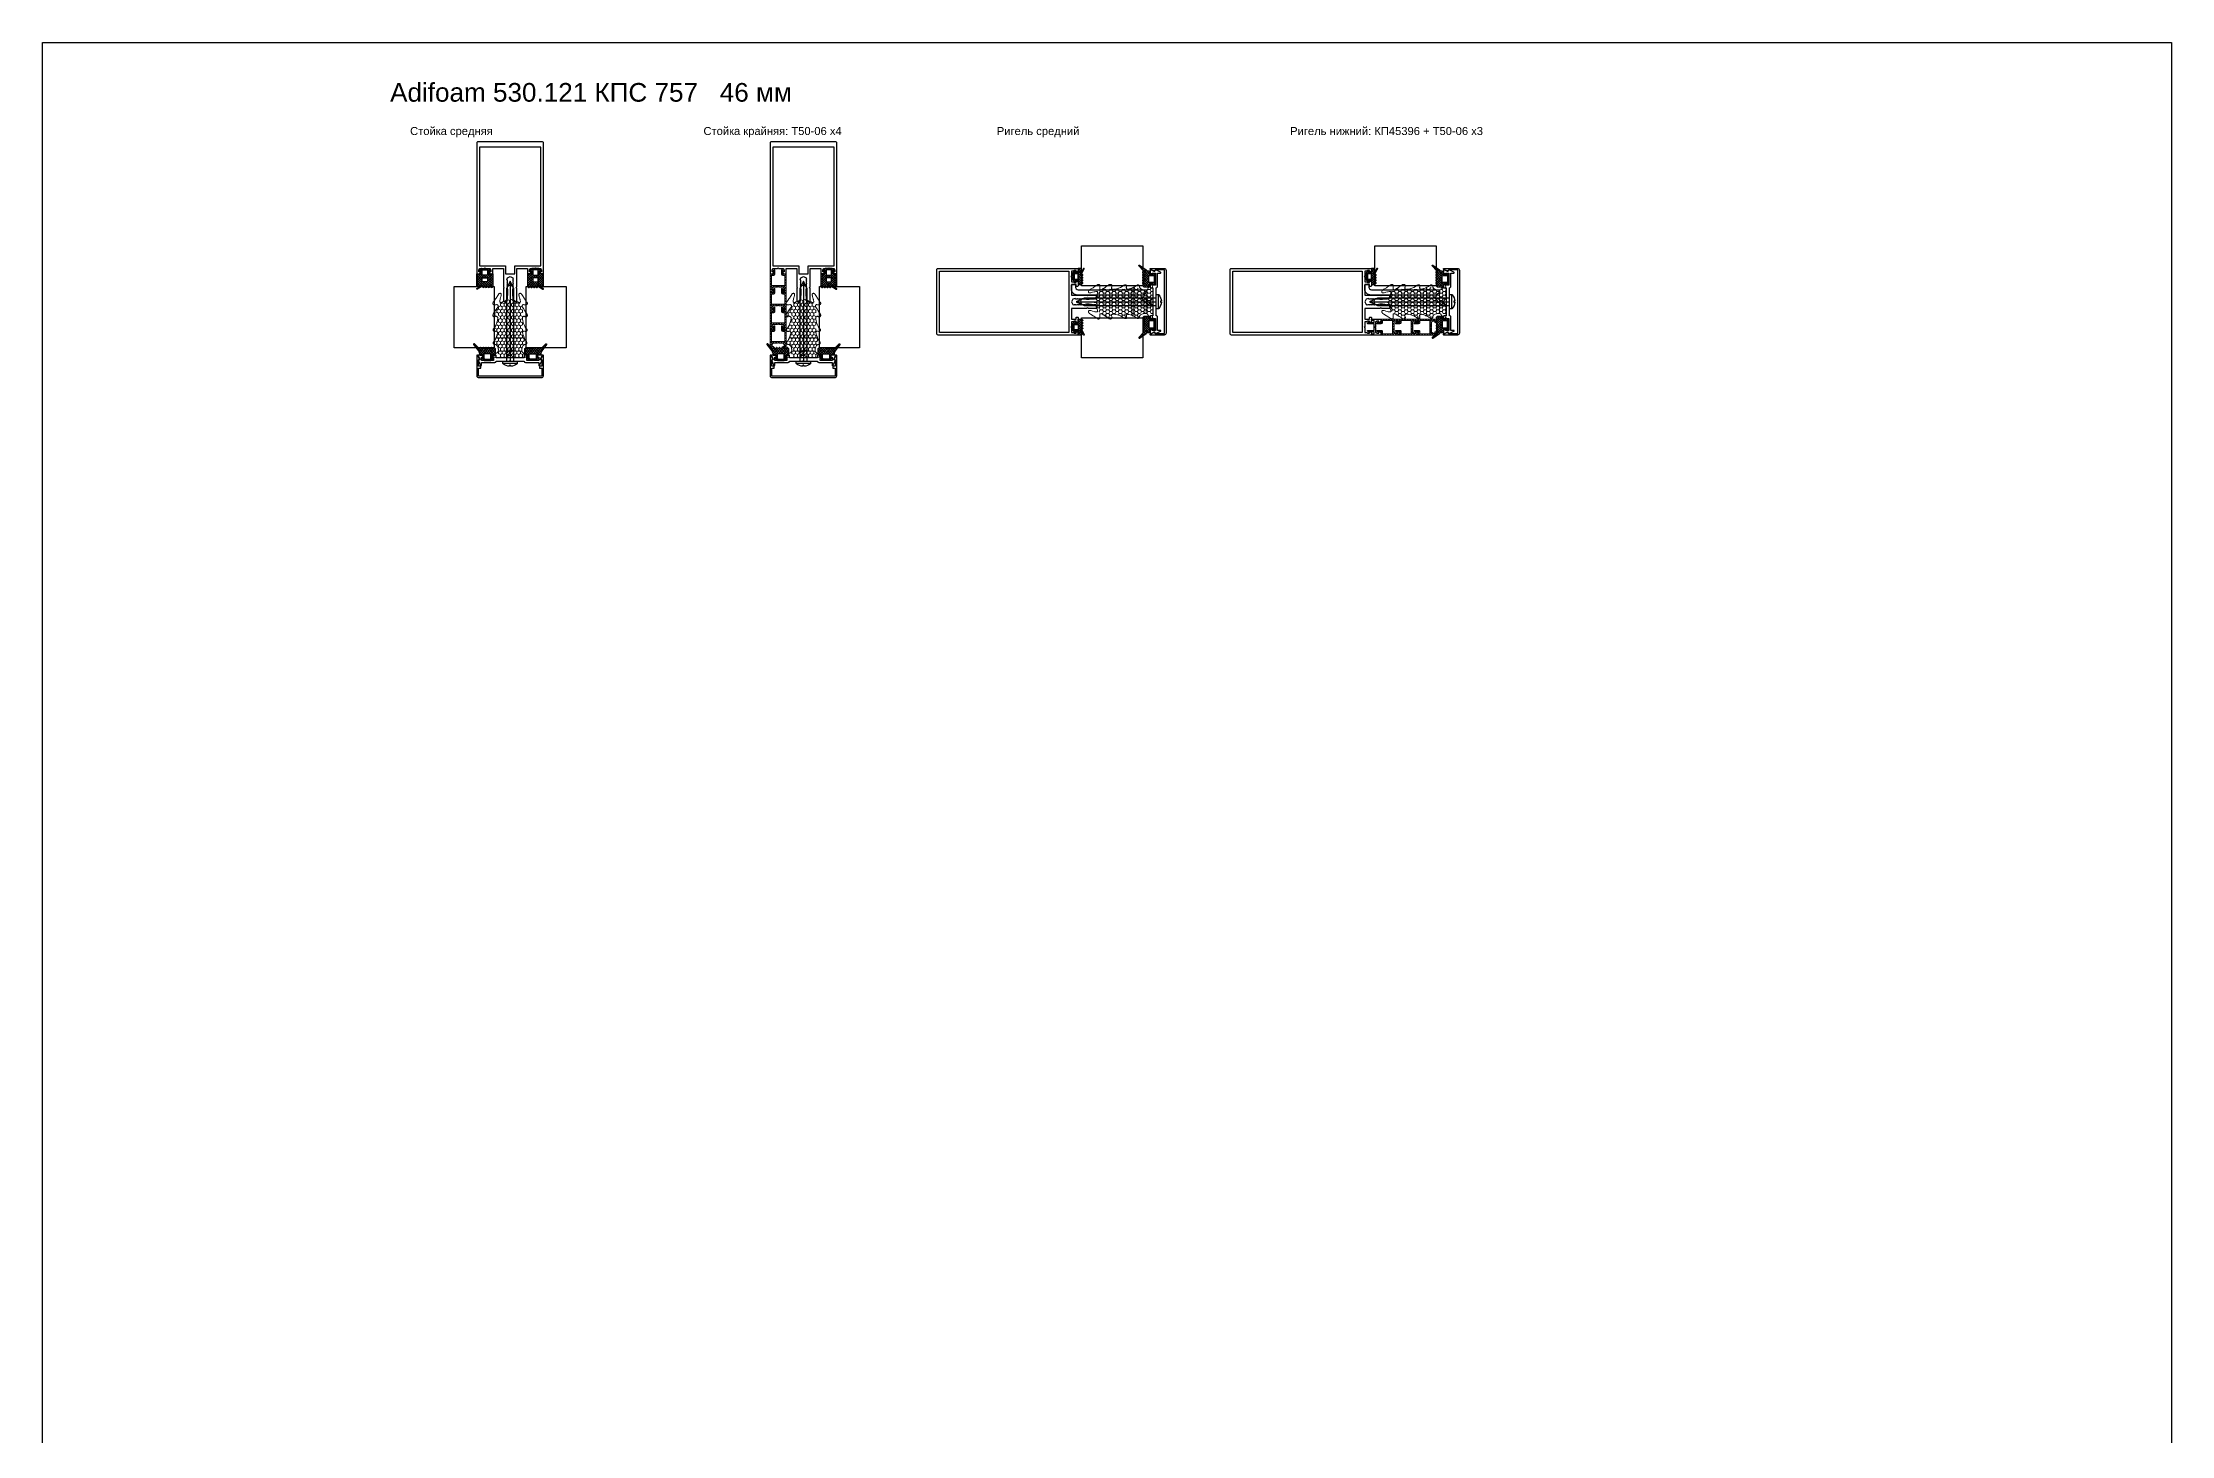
# Model space of a CAD drawing. Header units: millimetres. Extents: x 1744 to 18744, y -2272 to 2782.
# Drawn here: x 8845 to 10441, y 1532 to 2576 of the extents above; entities that cross this region are included whole.
import ezdxf

# ---------------------------------------------------------------- set-up
doc = ezdxf.new("R2010")
doc.units = ezdxf.units.MM
doc.linetypes.add('HIDDEN', pattern=[0.375, 0.25, -0.125])
for name, color, linetype, lineweight in [('2', 3, 'HIDDEN', 13), ('Уплотнители', 1, 'Continuous', 20), ('Штриховка', 1, 'Continuous', 5)]:
    doc.layers.add(name, color=color, linetype=linetype, lineweight=lineweight)
doc.layers.add('Steklopaket', color=5, linetype='Continuous')
doc.layers.add('подписи', color=7, linetype='Continuous')
doc.styles.get("Standard").update_dxf_attribs({"font": 'arial.ttf'})

# ---------------------------------------------------------------- blocks, each defined once
blk = doc.blocks.new('КП45548')
at = {"color": 146, "true_color": 0x105689}
blk.add_lwpolyline([(-25, 21.5, 0.414214), (-24.5, 21), (-23.6, 21, 0.116434), (-23.4, 21), (-22.7, 21.4, 0.284079), (-22.5, 21.7), (-22.5, 22.2, 0.414214), (-22.8, 22.5), (-23.5, 22.5), (-23.5, 24), (-23.1, 24.4, 0.198912), (-23, 24.6), (-23, 25), (-19.4, 25, 0.284079), (-19.2, 25.2), (-19, 25.5), (-18.8, 25.2, 0.284079), (-18.6, 25), (-15, 25), (-15, 24.6, 0.198912), (-14.9, 24.4), (-14.5, 24), (-14.5, 22.5), (-15.2, 22.5, 0.414214), (-15.5, 22.2), (-15.5, 21.7, 0.284079), (-15.3, 21.4), (-14.6, 21, 0.116434), (-14.4, 21), (-13.5, 21, 0.414214), (-13, 21.5), (-13, 25), (-5, 25), (-5, 11.1, 0.198912), (-4.9, 10.9), (-4.5, 10.5), (-4.9, 10.1, 0.198912), (-5, 9.9), (-5, 0.5, 0.414214), (-4.5, 0), (-3.1, 0, 0.198912), (-2.9, 0.1), (-2.1, 0.9, 0.198912), (-2, 1.1), (-2, 1.5, 0.284079), (-2.2, 1.7), (-2.5, 1.9), (-2.2, 2.1, 0.284079), (-2, 2.3), (-2, 3.3, 0.284079), (-2.2, 3.5), (-2.5, 3.7), (-2.2, 3.9, 0.284079), (-2, 4.1), (-2, 5.1, 0.284079), (-2.2, 5.3), (-2.5, 5.5), (-2.2, 5.7, 0.284079), (-2, 5.9), (-2, 6.9, 0.284079), (-2.2, 7.1), (-2.5, 7.3), (-2.2, 7.5, 0.284079), (-2, 7.7), (-2, 8.7, 0.284079), (-2.2, 8.9), (-2.5, 9.1), (-2.2, 9.3, 0.284079), (-2, 9.5), (-2, 10.5, 0.284079), (-2.2, 10.7), (-2.5, 10.9), (-2.2, 11.1, 0.284079), (-2, 11.3), (-2, 12.3, 0.284079), (-2.2, 12.5), (-2.5, 12.7), (-2.2, 12.9, 0.284079), (-2, 13.1), (-2, 14.1, 0.284079), (-2.2, 14.3), (-2.5, 14.5), (-2.2, 14.7, 0.284079), (-2, 14.9), (-2, 15.9, 0.284079), (-2.2, 16.1), (-2.5, 16.3), (-2, 18), (0, 19), (2, 18), (2, 17.6, 0.284079), (2.2, 17.4), (2.5, 17.2), (2.2, 17, 0.284079), (2, 16.8), (2, 15.8, 0.284079), (2.2, 15.6), (2.5, 15.4), (2.2, 15.2, 0.284079), (2, 15), (2, 14, 0.284079), (2.2, 13.8), (2.5, 13.6), (2.2, 13.4, 0.284079), (2, 13.2), (2, 12.2, 0.284079), (2.2, 12), (2.5, 11.8), (2.2, 11.6, 0.284079), (2, 11.4), (2, 10.4, 0.284079), (2.2, 10.2), (2.5, 10), (2.2, 9.8, 0.284079), (2, 9.6), (2, 8.6, 0.284079), (2.2, 8.4), (2.5, 8.2), (2.2, 8, 0.284079), (2, 7.8), (2, 6.8, 0.284079), (2.2, 6.6), (2.5, 6.4), (2.2, 6.2, 0.284079), (2, 6), (2, 5, 0.284079), (2.2, 4.8), (2.5, 4.6), (2.2, 4.4, 0.284079), (2, 4.2), (2, 3.2, 0.284079), (2.2, 3), (2.5, 2.8), (2.2, 2.6, 0.284079), (2, 2.4), (2, 1.1, 0.198912), (2.1, 0.9), (2.9, 0.1, 0.198912), (3.1, 0), (4.5, 0, 0.414214), (5, 0.5), (5, 9.9, 0.198912), (4.9, 10.1), (4.5, 10.5), (4.9, 10.9, 0.198912), (5, 11.1), (5, 25), (13, 25), (13, 21.5, 0.414214), (13.5, 21), (14.4, 21, 0.116434), (14.6, 21), (15.3, 21.4, 0.284079), (15.5, 21.7), (15.5, 22.2, 0.414214), (15.2, 22.5), (14.5, 22.5), (14.5, 24), (14.9, 24.4, 0.198912), (15, 24.6), (15, 25), (18.6, 25, 0.284079), (18.8, 25.2), (19, 25.5), (19.2, 25.2, 0.284079), (19.4, 25), (23, 25), (23, 24.6, 0.198912), (23.1, 24.4), (23.5, 24), (23.5, 22.5), (22.8, 22.5, 0.414214), (22.5, 22.2), (22.5, 21.7, 0.284079), (22.7, 21.4), (23.4, 21, 0.116434), (23.6, 21), (24.5, 21, 0.414214), (25, 21.5), (25, 119, 0.414214), (24, 120), (-24, 120, 0.414214), (-25, 119)], format="xyb", close=True, dxfattribs=at)
blk.add_lwpolyline([(-3.5, 27), (-3.5, 21), (3.5, 21), (3.5, 27), (23, 27), (23, 116), (-23, 116), (-23, 27)], close=True, dxfattribs=at)
blk = doc.blocks.new('ТПУ-6002')
at = {"true_color": 0xafd9aa}
h = blk.add_hatch(dxfattribs=at)
h.set_pattern_fill('ANSI37', color=9, scale=10, angle=180, style=0)
h.set_pattern_definition([(225, (359.6389, 110.4286), (0.8838835, -0.8838835), []), (315, (359.6389, 110.4286), (0.8838835, 0.8838835), [])])
edge = h.paths.add_edge_path(flags=16)
edge.add_line((1.8, -1), (-1.8, -1))
edge.add_arc((-1.8, -1.2), 0.25, 90, 180)
edge.add_line((-2, -1.2), (-2, -4.8))
edge.add_arc((-1.8, -4.8), 0.25, 180, 270)
edge.add_line((-1.8, -5), (1.8, -5))
edge.add_arc((1.8, -4.8), 0.25, 270, 360)
edge.add_line((2, -4.8), (2, -1.2))
edge.add_arc((1.8, -1.2), 0.25, 0, 90)
edge = h.paths.add_edge_path()
edge.add_line((2.4, -12.7), (4, -13.6))
edge.add_arc((4.2, -13.4), 0.25, 241.5196, 270)
edge.add_line((4.2, -13.6), (5.8, -13.6))
edge.add_arc((5.8, -13.3), 0.25, 270, 360)
edge.add_line((6, -13.3), (6, -4.2))
edge.add_arc((5.8, -4.2), 0.25, 0, 90)
edge.add_line((5.8, -4), (3.2, -4))
edge.add_arc((3.2, -3.8), 0.25, 180, 270, ccw=False)
edge.add_line((3, -3.8), (3, -2.2))
edge.add_arc((3.2, -2.2), 0.25, 90, 180, ccw=False)
edge.add_line((3.2, -2), (3.9, -2))
edge.add_arc((3.9, -1.7), 0.25, 270, 405.0646)
edge.add_line((4.1, -1.6), (2.6, -0.1))
edge.add_arc((2.4, -0.2), 0.25, 45.0646, 90)
edge.add_line((2.4, 0), (-2.4, 0))
edge.add_arc((-2.4, -0.3), 0.25, 90, 134.9354)
edge.add_line((-2.6, -0.1), (-4.1, -1.6))
edge.add_arc((-3.9, -1.7), 0.25, 134.9354, 270)
edge.add_line((-3.9, -2), (-3.2, -2))
edge.add_arc((-3.2, -2.2), 0.25, 0, 90, ccw=False)
edge.add_line((-3, -2.2), (-3, -3.8))
edge.add_arc((-3.2, -3.8), 0.25, -90, 0, ccw=False)
edge.add_line((-3.2, -4), (-5.8, -4))
edge.add_arc((-5.8, -4.2), 0.25, 90, 180)
edge.add_line((-6, -4.2), (-6, -13.5))
edge.add_arc((-5.7, -13.5), 0.25, 180, 225)
edge.add_line((-5.9, -13.7), (-5.2, -14.4))
edge.add_arc((-5, -14.2), 0.25, 225, 315)
edge.add_line((-4.8, -14.4), (-4.2, -13.8))
edge.add_arc((-4, -14), 0.25, 45, 135, ccw=False)
edge.add_line((-3.8, -13.8), (-3.2, -14.4))
edge.add_arc((-3, -14.2), 0.25, 225, 315)
edge.add_line((-2.8, -14.4), (-2.2, -13.8))
edge.add_arc((-2, -14), 0.25, 45, 135, ccw=False)
edge.add_line((-1.8, -13.8), (-1.2, -14.4))
edge.add_arc((-1, -14.2), 0.25, 225, 315)
edge.add_line((-0.8, -14.4), (-0.2, -13.8))
edge.add_arc((0, -14), 0.25, 45, 135, ccw=False)
edge.add_line((0.2, -13.8), (0.8, -14.4))
edge.add_arc((1, -14.2), 0.25, 225, 315)
edge.add_line((1.2, -14.4), (1.9, -13.7))
edge.add_arc((2, -13.9), 0.25, 61.5196, 135, ccw=False)
edge.add_line((2.2, -13.7), (5.6, -15.6))
edge.add_arc((5.7, -15.3), 0.25, 241.5196, 421.5196)
edge.add_line((5.9, -15.1), (2.1, -13.1))
edge.add_arc((2.3, -12.9), 0.25, 61.5196, 241.5196, ccw=False)
edge = h.paths.add_edge_path(flags=16)
edge.add_line((1.8, -7), (-1.8, -7))
edge.add_arc((-1.8, -7.2), 0.25, 90, 180)
edge.add_line((-2, -7.2), (-2, -9.8))
edge.add_arc((-1.8, -9.8), 0.25, 180, 270)
edge.add_line((-1.8, -10), (1.8, -10))
edge.add_arc((1.8, -9.8), 0.25, 270, 360)
edge.add_line((2, -9.8), (2, -7.2))
edge.add_arc((1.8, -7.2), 0.25, 0, 90)
at = {"color": 9, "true_color": 0xafd9aa}
for points in [[(2.4, -12.7), (4, -13.6, 0.124913), (4.2, -13.6), (5.8, -13.6, 0.414214), (6, -13.3), (6, -4.2, 0.414214), (5.8, -4), (3.2, -4, -0.414214), (3, -3.8), (3, -2.2, -0.414214), (3.2, -2), (3.9, -2, 0.668587), (4.1, -1.6), (2.6, -0.1, 0.198619), (2.4, 0), (-2.4, 0, 0.198619), (-2.6, -0.1), (-4.1, -1.6, 0.668587), (-3.9, -2), (-3.2, -2, -0.414214), (-3, -2.2), (-3, -3.8, -0.414214), (-3.2, -4), (-5.8, -4, 0.414214), (-6, -4.2), (-6, -13.5, 0.198912), (-5.9, -13.7), (-5.2, -14.4, 0.414214), (-4.8, -14.4), (-4.2, -13.8, -0.414214), (-3.8, -13.8), (-3.2, -14.4, 0.414214), (-2.8, -14.4), (-2.2, -13.8, -0.414214), (-1.8, -13.8), (-1.2, -14.4, 0.414214), (-0.8, -14.4), (-0.2, -13.8, -0.414214), (0.2, -13.8), (0.8, -14.4, 0.414214), (1.2, -14.4), (1.9, -13.7, -0.332076), (2.2, -13.7), (5.6, -15.6, 1), (5.9, -15.1), (2.1, -13.1, -1)], [(1.8, -1), (-1.8, -1, 0.414214), (-2, -1.2), (-2, -4.8, 0.414214), (-1.8, -5), (1.8, -5, 0.414214), (2, -4.8), (2, -1.2, 0.414214)], [(1.8, -7), (-1.8, -7, 0.414214), (-2, -7.2), (-2, -9.8, 0.414214), (-1.8, -10), (1.8, -10, 0.414214), (2, -9.8), (2, -7.2, 0.414214)]]:
    blk.add_lwpolyline(points, format="xyb", close=True, dxfattribs=at)
blk = doc.blocks.new('КПС 917')
blk.add_lwpolyline([(10.5, 1.1), (0.6, 1.1, 0.198912), (0.4, 1), (0, 0.6), (-0.4, 1, 0.198912), (-0.6, 1.1), (-10.5, 1.1, 0.414214), (-11.5, 2.1), (-21.5, 2.1), (-21.5, 4.3, 0.414214), (-21.8, 4.6), (-21.8, 4.6, 0.291473), (-22.1, 4.4), (-23.8, 0.8, 0.414214), (-23.6, 0.4), (-22.9, 0.1, -0.414214), (-22.7, -0.3), (-24, -3, 0.548619), (-23.7, -3.4), (-21.6, -3.4, 0.116434), (-21.4, -3.4), (-20.7, -3, 0.284079), (-20.5, -2.7), (-20.5, -2.2, 0.414214), (-20.8, -1.9), (-21.5, -1.9), (-21.5, 0.6), (-12.5, 0.6), (-12.5, -1.9), (-13.2, -1.9, 0.414214), (-13.5, -2.2), (-13.5, -2.7, 0.284079), (-13.3, -3), (-12.6, -3.4, 0.116434), (-12.4, -3.4), (-11, -3.4, 0.414214), (-10.5, -2.9), (-10.5, -1.4), (10.5, -1.4), (10.5, -2.9, 0.414214), (11, -3.4), (12.4, -3.4, 0.116434), (12.6, -3.4), (13.3, -3, 0.284079), (13.5, -2.7), (13.5, -2.2, 0.414214), (13.2, -1.9), (12.5, -1.9), (12.5, 0.6), (21.5, 0.6), (21.5, -1.9), (20.8, -1.9, 0.414214), (20.5, -2.2), (20.5, -2.7, 0.284079), (20.7, -3), (21.4, -3.4, 0.116434), (21.6, -3.4), (23.7, -3.4, 0.548619), (24, -3), (22.7, -0.3, -0.414214), (22.9, 0.1), (23.6, 0.4, 0.414214), (23.8, 0.8), (22.1, 4.4, 0.291473), (21.8, 4.6), (21.8, 4.6, 0.414214), (21.5, 4.3), (21.5, 2.1), (11.5, 2.1, 0.414214)], format="xyb", close=True)
blk = doc.blocks.new('ТПУ-007ММ')
at = {"true_color": 0xafd9aa}
h = blk.add_hatch(dxfattribs=at)
h.set_pattern_fill('ANSI37', color=9, scale=10, angle=180, style=0)
h.set_pattern_definition([(225, (-3851.0623, 2334.4012), (0.88388348, -0.88388348), []), (315, (-3851.0623, 2334.4012), (0.88388348, 0.88388348), [])])
edge = h.paths.add_edge_path(flags=16)
edge.add_line((2.1, -1), (-2.1, -1))
edge.add_arc((-2.1, -1.5), 0.5, 90, 180)
edge.add_line((-2.6, -1.5), (-2.6, -4.5))
edge.add_arc((-2.1, -4.5), 0.5, 180, 270)
edge.add_line((-2.1, -5), (2.1, -5))
edge.add_arc((2.1, -4.5), 0.5, 270, 360)
edge.add_line((2.6, -4.5), (2.6, -1.5))
edge.add_arc((2.1, -1.5), 0.5, 0, 90)
edge = h.paths.add_edge_path()
edge.add_arc((-3.8, -2.2), 0.25, 0, 90, ccw=False)
edge.add_line((-3.6, -2.2), (-3.6, -3.8))
edge.add_arc((-3.8, -3.8), 0.25, -90, 0, ccw=False)
edge.add_line((-3.8, -4), (-5.8, -4))
edge.add_arc((-5.8, -4.2), 0.25, 90, 180)
edge.add_line((-6, -4.2), (-6, -8.6))
edge.add_arc((-5.8, -8.6), 0.2, 180, 225)
edge.add_line((-5.9, -8.8), (-5.2, -9.5))
edge.add_arc((-5, -9.3), 0.25, 225, 315)
edge.add_line((-4.8, -9.5), (-4.2, -8.9))
edge.add_arc((-4, -9.1), 0.25, 45, 135, ccw=False)
edge.add_line((-3.8, -8.9), (-3.2, -9.5))
edge.add_arc((-3, -9.3), 0.25, 225, 315)
edge.add_line((-2.8, -9.5), (-2.2, -8.9))
edge.add_arc((-2, -9.1), 0.25, 45, 135, ccw=False)
edge.add_line((-1.8, -8.9), (-1.2, -9.5))
edge.add_arc((-1, -9.3), 0.25, 225, 315)
edge.add_line((-0.8, -9.5), (-0.2, -8.9))
edge.add_arc((0, -9.1), 0.25, 45, 135, ccw=False)
edge.add_line((0.2, -8.9), (0.8, -9.5))
edge.add_arc((1, -9.3), 0.25, 225, 315)
edge.add_line((1.2, -9.5), (1.8, -8.9))
edge.add_arc((2, -9.1), 0.25, 45, 135, ccw=False)
edge.add_line((2.2, -8.9), (2.8, -9.5))
edge.add_arc((3, -9.3), 0.25, 225, 315)
edge.add_line((3.2, -9.5), (3.8, -8.9))
edge.add_arc((4, -9.1), 0.25, 45, 135, ccw=False)
edge.add_line((4.2, -8.9), (4.8, -9.5))
edge.add_arc((5, -9.3), 0.25, 225, 315)
edge.add_line((5.2, -9.5), (5.8, -8.9))
edge.add_arc((6, -9.1), 0.25, 45, 135, ccw=False)
edge.add_line((6.2, -8.9), (9.8, -12.4))
edge.add_arc((10, -12.2), 0.25, 225, 315)
edge.add_line((10.2, -12.4), (10.4, -12.2))
edge.add_arc((10.2, -12), 0.25, 315, 380.2249)
edge.add_line((10.4, -11.9), (6.8, -7.1))
edge.add_arc((10, -4.7), 4, 180, 216.7605, ccw=False)
edge.add_line((6, -4.7), (6, -4.3))
edge.add_arc((5.7, -4.3), 0.3, 360, 450)
edge.add_line((5.7, -4), (3.9, -4))
edge.add_arc((3.9, -3.8), 0.25, 180, 270, ccw=False)
edge.add_line((3.6, -3.8), (3.6, -2.2))
edge.add_arc((3.9, -2.2), 0.25, 90, 180, ccw=False)
edge.add_line((3.9, -2), (4.1, -2))
edge.add_arc((4.1, -1.7), 0.25, 270, 405.0646)
edge.add_line((4.3, -1.6), (2.6, -0.1))
edge.add_arc((2.4, -0.2), 0.25, 45.0646, 90)
edge.add_line((2.4, 0), (-2.4, 0))
edge.add_arc((-2.4, -0.2), 0.25, 90, 134.9354)
edge.add_line((-2.6, -0.1), (-4.3, -1.6))
edge.add_arc((-4.1, -1.7), 0.25, 134.9354, 270)
edge.add_line((-4.1, -2), (-3.8, -2))
at = {"color": 9, "true_color": 0xafd9aa}
for points in [[(-3.8, -2, -0.414214), (-3.6, -2.2), (-3.6, -3.8, -0.414214), (-3.8, -4), (-5.8, -4, 0.414214), (-6, -4.2), (-6, -8.6, 0.198912), (-5.9, -8.8), (-5.2, -9.5, 0.414214), (-4.8, -9.5), (-4.2, -8.9, -0.414214), (-3.8, -8.9), (-3.2, -9.5, 0.414214), (-2.8, -9.5), (-2.2, -8.9, -0.414214), (-1.8, -8.9), (-1.2, -9.5, 0.414214), (-0.8, -9.5), (-0.2, -8.9, -0.414214), (0.2, -8.9), (0.8, -9.5, 0.414214), (1.2, -9.5), (1.8, -8.9, -0.414214), (2.2, -8.9), (2.8, -9.5, 0.414214), (3.2, -9.5), (3.8, -8.9, -0.414214), (4.2, -8.9), (4.8, -9.5, 0.414214), (5.2, -9.5), (5.8, -8.9, -0.414214), (6.2, -8.9), (9.8, -12.4, 0.414214), (10.2, -12.4), (10.4, -12.2, 0.292538), (10.4, -11.9), (6.8, -7.1, -0.161788), (6, -4.7), (6, -4.3, 0.414214), (5.7, -4), (3.9, -4, -0.414214), (3.6, -3.8), (3.6, -2.2, -0.414214), (3.9, -2), (4.1, -2, 0.668587), (4.3, -1.6), (2.6, -0.1, 0.198619), (2.4, 0), (-2.4, 0, 0.198619), (-2.6, -0.1), (-4.3, -1.6, 0.668587), (-4.1, -2)], [(2.1, -1), (-2.1, -1, 0.414214), (-2.6, -1.5), (-2.6, -4.5, 0.414214), (-2.1, -5), (2.1, -5, 0.414214), (2.6, -4.5), (2.6, -1.5, 0.414214)]]:
    blk.add_lwpolyline(points, format="xyb", close=True, dxfattribs=at)
blk = doc.blocks.new('КП45310')
at = {"color": 0}
blk.add_lwpolyline([(23.8, -4.3), (23.8, -8.8, -0.279739), (23.5, -9.3, 0.401559), (23.2, -10.2), (24.2, -12.5, 0.802585), (25, -12.4), (25, 2.7, 0.414214), (23.5, 4.2), (-23.5, 4.2, 0.414214), (-25, 2.7), (-25, -12.4, 0.802585), (-24.2, -12.5), (-23.2, -10.2, 0.401559), (-23.5, -9.3, -0.279739), (-23.8, -8.8), (-23.8, -4.3), (-22.3, -4.3, 0.414214), (-22, -4), (-22, -3.1, 0.414214), (-22.3, -2.8), (-23.8, -2.8), (-23.8, 2.7, -0.414214), (-23.5, 3), (23.5, 3, -0.414214), (23.8, 2.7), (23.8, -2.8), (22.3, -2.8, 0.414214), (22, -3.1), (22, -4, 0.414214), (22.3, -4.3)], format="xyb", close=True, dxfattribs=at)
blk = doc.blocks.new('ВС 5.5х60 А2 DIN7981')
for p, q in [((0, 0), (0, -60)), ((-5.4, -61.7), (5.4, -61.7))]:
    blk.add_line(p, q)
for points in [[(2.7, -60), (2.7, -5.9), (0, 0), (-2.8, -5.9), (-2.8, -60)], [(-2.8, -56.7), (2.7, -51.2), (2.7, -48.9), (-2.8, -54.4)]]:
    blk.add_lwpolyline(points, close=True)
blk.add_lwpolyline([(-0.4, -63.9, -0.161849), (-5.2, -62.1, -0.223888), (-5.4, -61.7), (-5.4, -60), (5.4, -60), (5.4, -61.7, -0.223888), (5.2, -62.1, -0.161849), (0.4, -63.9), (0.4, -63.2), (-0.4, -63.2)], format="xyb", close=True)
blk = doc.blocks.new('Adifoam 530.121')
at = {"layer": 'Уплотнители', "true_color": 0xcd2027}
h = blk.add_hatch(dxfattribs=at)
h.set_pattern_fill('HONEY', color=242, scale=0.5)
h.set_pattern_definition([(0, (-5098.4201, -1689.7389), (2.38125, 1.37481532), [1.5875, -3.175]), (120, (-5098.4201, -1689.7389), (-2.38125, 1.37481533), [1.5875, -3.175]), (60, (-5098.4201, -1689.7389), (5e-09, 2.74963065), [-3.175, 1.5875])])
h.paths.add_polyline_path([(-54, 9), (-54, 8.5), (-54.1, 7.7), (-54.1, 6.1), (-54, 3), (-51.9, 0), (-54, -3), (-54.1, -6.1), (-54.1, -7.7), (-54, -8.5), (-54, -9.7), (-53.6, -11.9), (-53.6, -11.9), (-53.5, -12.3), (-53.3, -12.5), (-53.2, -12.6), (-53.1, -12.7), (-52.9, -12.8), (-52.8, -12.9), (-52.5, -12.9), (-52.3, -12.9), (-52.1, -12.9), (-52, -12.8), (-51.8, -12.7), (-51.5, -12.4), (-51.2, -12), (-51.1, -11.8), (-49.8, -7.8), (-40.9, -11.1), (-36.3, -9.6), (-35.9, -9.5), (-35.5, -9.4), (-28.2, -9.4), (-28.7, -9.8), (-24.5, -9.2), (-16.6, -9.6), (-13.1, -7.2), (-9.9, 0), (-13.1, 7.2), (-17.8, 10.4), (-18.8, 11.1), (-21.4, 12.8), (-21.8, 12.9), (-22.2, 13), (-22.4, 13), (-22.6, 12.9), (-22.8, 12.9), (-22.9, 12.8), (-23.1, 12.7), (-23.2, 12.5), (-23.3, 12.3), (-23.4, 12.1), (-23.5, 12), (-23.5, 11.8), (-23.4, 11.5), (-23.4, 11.4), (-22.1, 8.6), (-24.9, 9.3), (-29.2, 9.8), (-31.4, 11.6), (-31.9, 11.3), (-29.2, 10.4), (-29.6, 10.7), (-33.9, 12.6), (-34, 12.5), (-34.2, 12.3), (-34.3, 12.1), (-34.4, 12), (-34.4, 11.8), (-34.4, 11.6), (-34.3, 11.2), (-33.4, 8.6), (-35.9, 9.5), (-36.8, 9.7), (-36.8, 9.8), (-43.9, 12.2), (-44, 12), (-44.1, 11.8), (-44.1, 11.7), (-44.2, 8.7)])
at = {"layer": '2', "color": 1}
for p, q in [((0.1, 0), (-54, 0)), ((-49.1, 8.9), (-49.1, -8.9)), ((-39.2, -10.6), (-39.2, 10.6))]:
    blk.add_line(p, q, dxfattribs=at)
at = {"layer": 'Уплотнители', "color": 251, "true_color": 0x636466}
blk.add_lwpolyline([(-54, 3), (-54.1, 6.1), (-54.1, 7.7), (-54, 8.5), (-54, 9.7), (-53.7, 11.1), (-53.7, 11.5), (-53.6, 11.9), (-53.5, 12.3), (-53.3, 12.5), (-53.2, 12.6), (-53.1, 12.7), (-52.9, 12.8), (-52.8, 12.9), (-52.5, 12.9), (-52.3, 12.9), (-52.1, 12.9), (-52, 12.8), (-51.8, 12.7), (-51.5, 12.4), (-51.2, 12), (-51.1, 11.8), (-50.7, 10.7), (-50.6, 10.3), (-50.4, 9.9), (-50.2, 9.5), (-49.9, 9.2), (-49.7, 9.1), (-49.3, 8.9), (-48.9, 8.9), (-48.5, 8.8), (-48.1, 8.8), (-47.7, 8.8), (-47.3, 8.9), (-46.9, 8.9), (-46.7, 9), (-45.8, 9.3), (-45.4, 9.5), (-44.8, 9.9), (-44.6, 10.1), (-44.3, 10.5), (-44.2, 10.7), (-44.1, 10.8), (-44.1, 11.2), (-44.1, 11.7), (-44.1, 11.8), (-44, 12), (-43.9, 12.2), (-43.8, 12.4), (-43.7, 12.4), (-43.4, 12.6), (-43.3, 12.6), (-43, 12.6), (-42.6, 12.6), (-42.3, 12.4), (-41.9, 12.2), (-41.4, 11.8), (-41, 11.5), (-40.3, 11.1), (-39.6, 10.8), (-38.9, 10.5), (-38.2, 10.2), (-36.3, 9.6), (-35.9, 9.5), (-35.5, 9.4), (-35.1, 9.4), (-35, 9.4), (-34.8, 9.5), (-34.6, 9.6), (-34.4, 9.8), (-34.3, 9.9), (-34.2, 10.1), (-34.2, 10.2), (-34.1, 10.4), (-34.1, 10.6), (-34.2, 10.9), (-34.3, 11.2), (-34.4, 11.6), (-34.4, 11.8), (-34.4, 12), (-34.3, 12.1), (-34.2, 12.3), (-34, 12.5), (-33.9, 12.6), (-33.7, 12.7), (-33.5, 12.7), (-33.3, 12.7), (-33.1, 12.7), (-32.9, 12.7), (-32.7, 12.6), (-32.4, 12.4), (-31.9, 11.9), (-31.1, 11.4), (-29.8, 10.7), (-29, 10.4), (-28.3, 10.1), (-27.6, 9.9), (-26.1, 9.5), (-25.5, 9.4), (-24.9, 9.3), (-24.5, 9.2), (-24.1, 9.2), (-23.9, 9.3), (-23.7, 9.4), (-23.6, 9.5), (-23.4, 9.6), (-23.3, 9.7), (-23.1, 9.9), (-23.1, 10.1), (-23, 10.3), (-23, 10.5), (-23.1, 10.7), (-23.2, 11), (-23.4, 11.4), (-23.4, 11.5), (-23.5, 11.8), (-23.5, 12), (-23.4, 12.1), (-23.3, 12.3), (-23.2, 12.5), (-23.1, 12.7), (-22.9, 12.8), (-22.8, 12.9), (-22.6, 12.9), (-22.4, 13), (-22.2, 13), (-21.8, 12.9), (-21.4, 12.8), (-21.1, 12.6), (-20.7, 12.4), (-20.2, 11.9), (-18.8, 11.1), (-17.2, 10), (-16.9, 9.8), (-16.2, 9.3), (-15.9, 9.1), (-15.5, 9), (-15.3, 9), (-15.1, 9), (-14.9, 9), (-14.8, 9), (-14.6, 9.2), (-14.4, 9.4), (-14.3, 9.5), (-14.3, 9.6), (-14.2, 9.9), (-14.2, 10.1), (-14.3, 10.6), (-14.4, 11.3), (-14.4, 11.7), (-14.3, 12.1), (-14.2, 12.4), (-14.1, 12.6), (-13.9, 12.8), (-13.8, 12.9), (-13.6, 12.9), (-13.4, 13), (-13.1, 13), (-13, 13), (-12.8, 12.9), (-12.5, 12.7), (-12.1, 12.4), (-11.2, 11.8), (-9.9, 10.9), (-9.3, 10.5), (-7.4, 9.3), (-6.6, 8.8), (-6.3, 8.6), (-6, 8.2), (-5.8, 8), (-5.8, 7.8), (-5.7, 7.6), (-5.7, 7.4), (-5.8, 7.2), (-5.9, 7), (-6, 6.9), (-6.1, 6.7), (-6.3, 6.6), (-6.5, 6.6), (-6.7, 6.6), (-7.3, 6.6), (-7.5, 6.7), (-8.3, 6.9), (-8.9, 7.1), (-10.1, 7.4), (-10.5, 7.5), (-11.2, 7.6), (-11.7, 7.7), (-12.1, 7.7), (-12.3, 7.7), (-12.4, 7.6), (-12.5, 7.4), (-12.6, 7.2), (-12.6, 6.9), (-12.6, 6.8), (-12.6, 6.4), (-12.2, 5.7), (-12, 5), (-11.7, 4.1), (-11.6, 3.9), (-11.5, 3.5), (-11.2, 3.2), (-11, 2.9), (-10.6, 2.7), (-10.2, 2.5), (-9.9, 2.4), (-9.5, 2.3), (-8.5, 2), (-8, 1.9), (-7.2, 1.8), (-6.4, 1.7), (-5.7, 1.7), (-4.9, 1.7), (-4.3, 1.7), (-3.4, 1.8), (-1.6, 2), (-1.4, 2), (-0.9, 1.9), (-0.7, 1.7), (-0.4, 1.5), (-0.2, 1.1), (0, 0.8), (0, 0.5), (0, 0), (0, -0.5), (0, -0.8), (-0.2, -1.1), (-0.4, -1.5), (-0.7, -1.7), (-0.9, -1.9), (-1.4, -2), (-1.6, -2), (-3.4, -1.8), (-4.3, -1.7), (-4.9, -1.7), (-5.7, -1.7), (-6.4, -1.7), (-7.2, -1.8), (-8, -1.9), (-8.5, -2), (-9.5, -2.3), (-9.9, -2.4), (-10.2, -2.5), (-10.6, -2.7), (-11, -2.9), (-11.2, -3.2), (-11.5, -3.5), (-11.6, -3.9), (-11.7, -4.1), (-12, -5), (-12.2, -5.7), (-12.6, -6.4), (-12.6, -6.8), (-12.6, -6.9), (-12.6, -7.2), (-12.5, -7.4), (-12.4, -7.6), (-12.3, -7.7), (-12.1, -7.7), (-11.7, -7.7), (-11.2, -7.6), (-10.5, -7.5), (-10.1, -7.4), (-8.9, -7.1), (-8.3, -6.9), (-7.5, -6.7), (-7.3, -6.6), (-6.7, -6.6), (-6.5, -6.6), (-6.3, -6.6), (-6.1, -6.7), (-6, -6.9), (-5.9, -7), (-5.8, -7.2), (-5.7, -7.4), (-5.7, -7.6), (-5.8, -7.8), (-5.8, -8), (-6, -8.3), (-6.3, -8.6), (-6.6, -8.8), (-7.4, -9.3), (-9.3, -10.5), (-9.9, -10.9), (-11.2, -11.8), (-12.1, -12.4), (-12.5, -12.7), (-12.8, -12.9), (-13, -13), (-13.1, -13), (-13.4, -13), (-13.6, -12.9), (-13.8, -12.9), (-13.9, -12.8), (-14.1, -12.6), (-14.2, -12.4), (-14.3, -12.1), (-14.4, -11.7), (-14.4, -11.3), (-14.3, -10.6), (-14.2, -10.1), (-14.2, -9.9), (-14.3, -9.6), (-14.3, -9.5), (-14.4, -9.4), (-14.6, -9.2), (-14.8, -9), (-14.9, -9), (-15.1, -9), (-15.3, -9), (-15.5, -9), (-15.9, -9.1), (-16.2, -9.3), (-16.9, -9.8), (-17.2, -10), (-18.8, -11.1), (-20.2, -11.9), (-20.7, -12.4), (-21.1, -12.6), (-21.4, -12.8), (-21.8, -12.9), (-22.2, -13), (-22.4, -13), (-22.6, -12.9), (-22.8, -12.9), (-22.9, -12.8), (-23.1, -12.7), (-23.2, -12.5), (-23.3, -12.3), (-23.4, -12.1), (-23.5, -12), (-23.5, -11.8), (-23.4, -11.5), (-23.4, -11.4), (-23.2, -11), (-23.1, -10.7), (-23, -10.5), (-23, -10.3), (-23.1, -10.1), (-23.1, -9.9), (-23.3, -9.7), (-23.4, -9.6), (-23.6, -9.5), (-23.7, -9.4), (-23.9, -9.3), (-24.1, -9.2), (-24.5, -9.2), (-24.9, -9.3), (-25.5, -9.4), (-26.1, -9.5), (-27.6, -9.9), (-28.3, -10.1), (-29, -10.4), (-29.8, -10.7), (-31.1, -11.4), (-31.9, -11.9), (-32.4, -12.4), (-32.7, -12.6), (-32.9, -12.7), (-33.1, -12.7), (-33.3, -12.7), (-33.5, -12.7), (-33.7, -12.7), (-33.9, -12.6), (-34, -12.5), (-34.2, -12.3), (-34.3, -12.1), (-34.4, -12), (-34.4, -11.8), (-34.4, -11.6), (-34.3, -11.2), (-34.2, -10.9), (-34.1, -10.6), (-34.1, -10.4), (-34.2, -10.2), (-34.2, -10.1), (-34.3, -9.9), (-34.4, -9.8), (-34.6, -9.6), (-34.8, -9.5), (-35, -9.4), (-35.1, -9.4), (-35.5, -9.4), (-35.9, -9.5), (-36.3, -9.6), (-38.2, -10.2), (-38.9, -10.5), (-39.6, -10.8), (-40.3, -11.1), (-41, -11.5), (-41.4, -11.8), (-41.9, -12.2), (-42.3, -12.4), (-42.6, -12.6), (-43, -12.6), (-43.3, -12.6), (-43.4, -12.6), (-43.7, -12.4), (-43.8, -12.4), (-43.9, -12.2), (-44, -12), (-44.1, -11.8), (-44.1, -11.7), (-44.1, -11.2), (-44.1, -10.8), (-44.2, -10.7), (-44.3, -10.5), (-44.6, -10.1), (-44.8, -9.9), (-45.4, -9.5), (-45.8, -9.3), (-46.7, -9), (-46.9, -8.9), (-47.3, -8.9), (-47.7, -8.8), (-48.1, -8.8), (-48.5, -8.8), (-48.9, -8.9), (-49.3, -8.9), (-49.7, -9.1), (-49.9, -9.2), (-50.2, -9.5), (-50.4, -9.9), (-50.6, -10.3), (-50.7, -10.7), (-51.1, -11.8), (-51.2, -12), (-51.5, -12.4), (-51.8, -12.7), (-52, -12.8), (-52.1, -12.9), (-52.3, -12.9), (-52.5, -12.9), (-52.8, -12.9), (-52.9, -12.8), (-53.1, -12.7), (-53.2, -12.6), (-53.3, -12.5), (-53.5, -12.3), (-53.6, -11.9), (-53.7, -11.5), (-53.7, -11.1), (-54, -9.7), (-54, -8.5), (-54.1, -7.7), (-54.1, -6.1), (-54, -3), (-51.9, 0)], close=True, dxfattribs=at)
blk = doc.blocks.new('Т50-06')
at = {"layer": 'Штриховка', "lineweight": 5}
h = blk.add_hatch(dxfattribs=at)
h.set_pattern_fill('ANSI37', color=256, scale=11.2, angle=90, style=0)
h.set_pattern_definition([(135, (-11417.5478, 3829.3933), (-0.9899495, -0.9899495), []), (225, (-11417.5478, 3829.3933), (0.9899495, -0.9899495), [])])
edge = h.paths.add_edge_path()
edge.add_line((2.8, 0), (3.2, -0.4))
edge.add_arc((3, -0.6), 0.3, 0, 45, ccw=False)
edge.add_line((3.3, -0.6), (3.3, -4))
edge.add_line((3.3, -4), (3.7, -4))
edge.add_arc((3.7, -4.3), 0.3, 45, 90, ccw=False)
edge.add_line((3.9, -4.1), (4.3, -4.5))
edge.add_line((4.3, -4.5), (5.8, -4.5))
edge.add_line((5.8, -4.5), (5.8, -3.8))
edge.add_arc((6.1, -3.8), 0.3, 90, 180, ccw=False)
edge.add_line((6.1, -3.5), (6.6, -3.5))
edge.add_arc((6.6, -3.8), 0.3, 26.5651, 90, ccw=False)
edge.add_line((6.9, -3.7), (7.3, -4.4))
edge.add_arc((7, -4.6), 0.3, 0, 26.5651, ccw=False)
edge.add_line((7.3, -4.6), (7.3, -6))
edge.add_line((7.3, -6), (-6.7, -6))
edge.add_line((-6.7, -6), (-6.7, -5.1))
edge.add_arc((-6.4, -5.1), 0.3, 90, 180, ccw=False)
edge.add_line((-6.4, -4.8), (-6.4, -3.5))
edge.add_line((-6.4, -3.5), (-8.3, -3.5))
edge.add_line((-8.3, -3.5), (-8.5, -3.7))
edge.add_arc((-8.7, -3.5), 0.3, 225, 315, ccw=False)
edge.add_line((-8.9, -3.7), (-9.6, -3))
edge.add_arc((-9.4, -2.8), 0.317, 90, 225, ccw=False)
edge.add_line((-9.4, -2.5), (-6.4, -2.5))
edge.add_arc((-6.4, -3.5), 1, 0, 90, ccw=False)
edge.add_line((-5.4, -3.5), (-5.4, -5))
edge.add_line((-5.4, -5), (2.1, -5))
edge.add_line((2.1, -5), (2.1, 5))
edge.add_line((2.1, 5), (-5.4, 5))
edge.add_line((-5.4, 5), (-5.4, 3.5))
edge.add_arc((-6.4, 3.5), 1, -90, 0, ccw=False)
edge.add_line((-6.4, 2.5), (-9.4, 2.5))
edge.add_arc((-9.4, 2.8), 0.317, 135, 270, ccw=False)
edge.add_line((-9.6, 3), (-8.9, 3.7))
edge.add_arc((-8.7, 3.5), 0.3, 45, 135, ccw=False)
edge.add_line((-8.5, 3.7), (-8.3, 3.5))
edge.add_line((-8.3, 3.5), (-6.4, 3.5))
edge.add_line((-6.4, 3.5), (-6.4, 4.8))
edge.add_arc((-6.4, 5.1), 0.3, 180, 270, ccw=False)
edge.add_line((-6.7, 5.1), (-6.7, 6))
edge.add_line((-6.7, 6), (7.3, 6))
edge.add_line((7.3, 6), (7.3, 4.6))
edge.add_arc((7, 4.6), 0.3, -26.5651, 0, ccw=False)
edge.add_line((7.3, 4.4), (6.9, 3.7))
edge.add_arc((6.6, 3.8), 0.3, 270, 333.4349, ccw=False)
edge.add_line((6.6, 3.5), (6.1, 3.5))
edge.add_arc((6.1, 3.8), 0.3, 180, 270, ccw=False)
edge.add_line((5.8, 3.8), (5.8, 4.5))
edge.add_line((5.8, 4.5), (4.3, 4.5))
edge.add_line((4.3, 4.5), (3.9, 4.1))
edge.add_arc((3.7, 4.3), 0.3, 270, 315, ccw=False)
edge.add_line((3.7, 4), (3.3, 4))
edge.add_line((3.3, 4), (3.3, 0.6))
edge.add_arc((3, 0.6), 0.3, 315, 360, ccw=False)
edge.add_line((3.2, 0.4), (2.8, 0))
at = {"layer": 'Уплотнители'}
blk.add_lwpolyline([(2.8, 0), (3.2, -0.4, -0.198912), (3.3, -0.6), (3.3, -4), (3.7, -4, -0.198912), (3.9, -4.1), (4.3, -4.5), (5.8, -4.5), (5.8, -3.8, -0.414214), (6.1, -3.5), (6.6, -3.5, -0.284079), (6.9, -3.7), (7.3, -4.4, -0.116434), (7.3, -4.6), (7.3, -6), (-6.7, -6), (-6.7, -5.1, -0.414214), (-6.4, -4.8), (-6.4, -3.5), (-8.3, -3.5), (-8.5, -3.7, -0.414214), (-8.9, -3.7), (-9.6, -3, -0.668179), (-9.4, -2.5), (-6.4, -2.5, -0.414214), (-5.4, -3.5), (-5.4, -5), (2.1, -5), (2.1, 5), (-5.4, 5), (-5.4, 3.5, -0.414214), (-6.4, 2.5), (-9.4, 2.5, -0.668179), (-9.6, 3), (-8.9, 3.7, -0.414214), (-8.5, 3.7), (-8.3, 3.5), (-6.4, 3.5), (-6.4, 4.8, -0.414214), (-6.7, 5.1), (-6.7, 6), (7.3, 6), (7.3, 4.6, -0.116434), (7.3, 4.4), (6.9, 3.7, -0.284079), (6.6, 3.5), (6.1, 3.5, -0.414214), (5.8, 3.8), (5.8, 4.5), (4.3, 4.5), (3.9, 4.1, -0.198912), (3.7, 4), (3.3, 4), (3.3, 0.6, -0.198912), (3.2, 0.4), (2.8, 0)], format="xyb", dxfattribs=at)
blk = doc.blocks.new('КП45550')
at = {"color": 217, "true_color": 0x93278f}
blk.add_lwpolyline([(-5, 6.4, -0.198912), (-4.9, 6.6), (-4.5, 7), (-4.9, 7.4, -0.198912), (-5, 7.6), (-5, 19), (-13, 19), (-13, 15.5), (-12, 15.5, -0.414214), (-11.5, 15), (-11.5, 14.5, -0.414214), (-12, 14), (-14.4, 14, -0.116434), (-14.6, 14), (-15.3, 14.4, -0.284079), (-15.5, 14.7), (-15.5, 15.2, -0.414214), (-15.2, 15.5), (-14.5, 15.5), (-14.5, 17), (-14.9, 17.4, -0.198912), (-15, 17.6), (-15, 19), (-18.6, 19, -0.284079), (-18.8, 19.2), (-19, 19.5), (-19.2, 19.2, -0.284079), (-19.4, 19), (-23, 19), (-23, 17.6, -0.198912), (-23.1, 17.4), (-23.5, 17), (-23.5, 15.5), (-22.8, 15.5, -0.414214), (-22.5, 15.2), (-22.5, 14.7, -0.284079), (-22.7, 14.4), (-23.4, 14, -0.116434), (-23.6, 14), (-24.5, 14, -0.414214), (-25, 14.5), (-25, 119, -0.414214), (-24, 120), (24, 120, -0.414214), (25, 119), (25, 14.5, -0.414214), (24.5, 14), (23.6, 14, -0.116434), (23.4, 14), (22.7, 14.4, -0.284079), (22.5, 14.7), (22.5, 15.2, -0.414214), (22.8, 15.5), (23.5, 15.5), (23.5, 17), (23.1, 17.4, -0.198912), (23, 17.6), (23, 19), (19.4, 19, -0.284079), (19.2, 19.2), (19, 19.5), (18.8, 19.2, -0.284079), (18.6, 19), (15, 19), (15, 17.6, -0.198912), (14.9, 17.4), (14.5, 17), (14.5, 15.5), (15.2, 15.5, -0.414214), (15.5, 15.2), (15.5, 14.7, -0.284079), (15.3, 14.4), (14.6, 14, -0.116434), (14.4, 14), (12, 14, -0.414214), (11.5, 14.5), (11.5, 15, -0.414214), (12, 15.5), (13, 15.5), (13, 19), (5, 19), (5, 7.6, -0.198912), (4.9, 7.4), (4.5, 7), (4.9, 6.6, -0.198912), (5, 6.4), (5, 0.5, -0.414214), (4.5, 0), (3.1, 0, -0.198912), (2.9, 0.1), (2.1, 0.9, -0.198912), (2, 1.1), (2, 1.5, -0.284079), (2.2, 1.7), (2.5, 1.9), (2.2, 2.1, -0.284079), (2, 2.3), (2, 3.3, -0.284079), (2.2, 3.5), (2.5, 3.7), (2.2, 3.9, -0.284079), (2, 4.1), (2, 5.1, -0.284079), (2.2, 5.3), (2.5, 5.5), (2.2, 5.7, -0.284079), (2, 5.9), (2, 6.9, -0.284079), (2.2, 7.1), (2.5, 7.3), (2.2, 7.5, -0.284079), (2, 7.7), (2, 8.7, -0.284079), (2.2, 8.9), (2.5, 9.1), (2.2, 9.3, -0.284079), (2, 9.5), (2, 10.5, -0.284079), (2.2, 10.7), (2.5, 10.9), (2.2, 11.1, -0.284079), (2, 11.3), (2, 12.3, -0.284079), (2.2, 12.5), (2.5, 12.7), (2.2, 12.9, -0.284079), (2, 13.1), (2, 14.1, -0.284079), (2.2, 14.3), (2.5, 14.5), (2.2, 14.7, -0.284079), (2, 14.9), (2, 15.9, -0.284079), (2.2, 16.1), (2.5, 16.3), (2, 18), (0, 19), (-2, 18), (-2, 17.6, -0.284079), (-2.2, 17.4), (-2.5, 17.2), (-2.2, 17, -0.284079), (-2, 16.8), (-2, 15.8, -0.284079), (-2.2, 15.6), (-2.5, 15.4), (-2.2, 15.2, -0.284079), (-2, 15), (-2, 14, -0.284079), (-2.2, 13.8), (-2.5, 13.6), (-2.2, 13.4, -0.284079), (-2, 13.2), (-2, 12.2, -0.284079), (-2.2, 12), (-2.5, 11.8), (-2.2, 11.6, -0.284079), (-2, 11.4), (-2, 10.4, -0.284079), (-2.2, 10.2), (-2.5, 10), (-2.2, 9.8, -0.284079), (-2, 9.6), (-2, 8.6, -0.284079), (-2.2, 8.4), (-2.5, 8.2), (-2.2, 8, -0.284079), (-2, 7.8), (-2, 6.8, -0.284079), (-2.2, 6.6), (-2.5, 6.4), (-2.2, 6.2, -0.284079), (-2, 6), (-2, 5, -0.284079), (-2.2, 4.8), (-2.5, 4.6), (-2.2, 4.4, -0.284079), (-2, 4.2), (-2, 3.2, -0.284079), (-2.2, 3), (-2.5, 2.8), (-2.2, 2.6, -0.284079), (-2, 2.4), (-2, 1.1, -0.198912), (-2.1, 0.9), (-2.9, 0.1, -0.198912), (-3.1, 0), (-4.5, 0, -0.414214), (-5, 0.5)], format="xyb", close=True, dxfattribs=at)
blk.add_lwpolyline([(23, 21), (-23, 21), (-23, 118), (23, 118)], close=True, dxfattribs=at)
blk = doc.blocks.new('ТПУ-6001')
at = {"true_color": 0xafd9aa}
h = blk.add_hatch(dxfattribs=at)
h.set_pattern_fill('ANSI37', color=9, scale=10, angle=180, style=0)
h.set_pattern_definition([(225, (-3851.2058, 2316.4733), (0.88388348, -0.88388348), []), (315, (-3851.2058, 2316.4733), (0.88388348, 0.88388348), [])])
edge = h.paths.add_edge_path(flags=16)
edge.add_line((1.8, -1), (-1.8, -1))
edge.add_arc((-1.8, -1.2), 0.25, 90, 180)
edge.add_line((-2, -1.2), (-2, -3.8))
edge.add_arc((-1.8, -3.8), 0.25, 180, 270)
edge.add_line((-1.8, -4), (1.8, -4))
edge.add_arc((1.8, -3.8), 0.25, 270, 360)
edge.add_line((2, -3.8), (2, -1.2))
edge.add_arc((1.8, -1.2), 0.25, 0, 90)
edge = h.paths.add_edge_path()
edge.add_line((2.4, -5.7), (4, -6.6))
edge.add_arc((4.2, -6.4), 0.25, 241.5196, 270)
edge.add_line((4.2, -6.6), (5.8, -6.6))
edge.add_arc((5.8, -6.4), 0.25, 270, 360)
edge.add_line((6, -6.4), (6, -4.2))
edge.add_arc((5.8, -4.2), 0.25, 0, 90)
edge.add_line((5.8, -4), (3.2, -4))
edge.add_arc((3.2, -3.8), 0.25, 180, 270, ccw=False)
edge.add_line((3, -3.8), (3, -2.2))
edge.add_arc((3.2, -2.2), 0.25, 90, 180, ccw=False)
edge.add_line((3.2, -2), (3.9, -2))
edge.add_arc((3.9, -1.8), 0.25, 270, 405.0646)
edge.add_line((4.1, -1.6), (2.6, -0.1))
edge.add_arc((2.4, -0.3), 0.25, 45.0646, 90)
edge.add_line((2.4, 0), (-2.4, 0))
edge.add_arc((-2.4, -0.3), 0.25, 90, 134.9354)
edge.add_line((-2.6, -0.1), (-4.1, -1.6))
edge.add_arc((-3.9, -1.8), 0.25, 134.9354, 270)
edge.add_line((-3.9, -2), (-3.2, -2))
edge.add_arc((-3.2, -2.2), 0.25, 0, 90, ccw=False)
edge.add_line((-3, -2.2), (-3, -3.8))
edge.add_arc((-3.2, -3.8), 0.25, -90, 0, ccw=False)
edge.add_line((-3.2, -4), (-5.8, -4))
edge.add_arc((-5.8, -4.2), 0.25, 90, 180)
edge.add_line((-6, -4.2), (-6, -6.5))
edge.add_arc((-5.7, -6.5), 0.25, 180, 225)
edge.add_line((-5.9, -6.7), (-5.2, -7.4))
edge.add_arc((-5, -7.2), 0.25, 225, 315)
edge.add_line((-4.8, -7.4), (-4.2, -6.8))
edge.add_arc((-4, -7), 0.25, 45, 135, ccw=False)
edge.add_line((-3.8, -6.8), (-3.2, -7.4))
edge.add_arc((-3, -7.2), 0.25, 225, 315)
edge.add_line((-2.8, -7.4), (-2.2, -6.8))
edge.add_arc((-2, -7), 0.25, 45, 135, ccw=False)
edge.add_line((-1.8, -6.8), (-1.2, -7.4))
edge.add_arc((-1, -7.2), 0.25, 225, 315)
edge.add_line((-0.8, -7.4), (-0.2, -6.8))
edge.add_arc((0, -7), 0.25, 45, 135, ccw=False)
edge.add_line((0.2, -6.8), (0.8, -7.4))
edge.add_arc((1, -7.2), 0.25, 225, 315)
edge.add_line((1.2, -7.4), (1.9, -6.7))
edge.add_arc((2, -6.9), 0.25, 61.5196, 135, ccw=False)
edge.add_line((2.2, -6.7), (5.6, -8.6))
edge.add_arc((5.7, -8.4), 0.25, 241.5196, 421.5196)
edge.add_line((5.9, -8.1), (2.1, -6.1))
edge.add_arc((2.3, -5.9), 0.25, 61.5196, 241.5196, ccw=False)
at = {"color": 9, "true_color": 0xafd9aa}
for points in [[(2.4, -5.7), (4, -6.6, 0.124913), (4.2, -6.6), (5.8, -6.6, 0.414214), (6, -6.4), (6, -4.2, 0.414214), (5.8, -4), (3.2, -4, -0.414214), (3, -3.8), (3, -2.2, -0.414214), (3.2, -2), (3.9, -2, 0.668587), (4.1, -1.6), (2.6, -0.1, 0.198619), (2.4, 0), (-2.4, 0, 0.198619), (-2.6, -0.1), (-4.1, -1.6, 0.668587), (-3.9, -2), (-3.2, -2, -0.414214), (-3, -2.2), (-3, -3.8, -0.414214), (-3.2, -4), (-5.8, -4, 0.414214), (-6, -4.2), (-6, -6.5, 0.198912), (-5.9, -6.7), (-5.2, -7.4, 0.414214), (-4.8, -7.4), (-4.2, -6.8, -0.414214), (-3.8, -6.8), (-3.2, -7.4, 0.414214), (-2.8, -7.4), (-2.2, -6.8, -0.414214), (-1.8, -6.8), (-1.2, -7.4, 0.414214), (-0.8, -7.4), (-0.2, -6.8, -0.414214), (0.2, -6.8), (0.8, -7.4, 0.414214), (1.2, -7.4), (1.9, -6.7, -0.332076), (2.2, -6.7), (5.6, -8.6, 1), (5.9, -8.1), (2.1, -6.1, -1)], [(1.8, -1), (-1.8, -1, 0.414214), (-2, -1.2), (-2, -3.8, 0.414214), (-1.8, -4), (1.8, -4, 0.414214), (2, -3.8), (2, -1.2, 0.414214)]]:
    blk.add_lwpolyline(points, format="xyb", close=True, dxfattribs=at)
blk = doc.blocks.new('КП45309')
at = {"color": 0}
blk.add_lwpolyline([(-23.5, 2.5), (23.5, 2.5, -0.414214), (25, 1), (25, -9.1, -0.802585), (24.2, -9.2), (23.2, -6.9, -0.401559), (23.5, -6, 0.279739), (23.8, -5.5), (23.8, 1.3), (-23.8, 1.3), (-23.8, -5.5, 0.279739), (-23.5, -6, -0.401559), (-23.2, -6.9), (-24.2, -9.2, -0.802585), (-25, -9.1), (-25, 1, -0.414214)], format="xyb", close=True, dxfattribs=at)
blk = doc.blocks.new('КПС 757')
at = {"color": 0}
blk.add_lwpolyline([(-52.3, -8), (-3, -8, 0.414214), (1.5, -3.5), (1.5, -0.5, 0.414214), (1, 0), (-1, 0, 0.414214), (-1.5, -0.5), (-1.5, -2, -0.414214), (-3.5, -4), (-54, -4, 0.414214), (-54.5, -4.5), (-54.5, -5.8, 0.198912), (-54.4, -6.1), (-52.6, -7.9, 0.198912)], format="xyb", close=True, dxfattribs=at)
blk = doc.blocks.new('КП45396')
blk.add_lwpolyline([(-2.5, 0), (-2.5, -4.7, -0.668179), (-3.1, -4.9), (-3.7, -4.3, -0.414214), (-3.7, -3.8), (-3.6, -3.8, 0.198912), (-3.5, -3.4), (-3.5, 0), (-5, 0), (-5, -1.7, -0.414214), (-5.3, -2), (-5.7, -2, -0.414214), (-6, -1.7), (-6, -1.7), (-6, 4.5, -0.414214), (-5.5, 5), (-4.6, 5, -0.116434), (-4.4, 5), (-3.7, 4.6, -0.284079), (-3.5, 4.3), (-3.5, 3.8, -0.414214), (-3.8, 3.5), (-4.5, 3.5), (-4.5, 2), (-4.1, 1.6, -0.198912), (-4, 1.4), (-4, 1), (-0.4, 1, -0.284079), (-0.2, 0.8), (0, 0.5), (0.2, 0.8, -0.284079), (0.4, 1), (4, 1), (4, 1.4, -0.198912), (4.1, 1.6), (4.5, 2), (4.5, 3.5), (3.8, 3.5, -0.414214), (3.5, 3.8), (3.5, 4.3, -0.284079), (3.7, 4.6), (4.4, 5, -0.116434), (4.6, 5), (5.5, 5, -0.414214), (6, 4.5), (6, -1.7), (6, -1.7, -0.414214), (5.7, -2), (5.3, -2, -0.414214), (5, -1.7), (5, 0), (3.5, 0), (3.5, -3.4, 0.198912), (3.6, -3.8), (3.7, -3.8, -0.414214), (3.7, -4.3), (3.1, -4.9, -0.668179), (2.5, -4.7), (2.5, 0)], format="xyb", close=True)

msp = doc.modelspace()

# ---------------------------------------------------------------- linework, layer by layer
msp.add_lwpolyline([(8844.655, 2576.164), (10441.204, 2576.164), (10441.204, -1184.671), (8844.655, -1184.671)], close=True)
at = {"layer": 'Steklopaket'}
for points in [[(9623.881, 2393.84), (9623.881, 2423.84), (9669.881, 2423.84), (9669.881, 2393.84)], [(9843.881, 2393.84), (9843.881, 2423.84), (9889.881, 2423.84), (9889.881, 2393.84)], [(9153.281, 2393.24), (9183.281, 2393.24), (9183.281, 2347.24), (9153.281, 2347.24)], [(9207.281, 2393.24), (9237.281, 2393.24), (9237.281, 2347.24), (9207.281, 2347.24)], [(9427.281, 2393.24), (9457.281, 2393.24), (9457.281, 2347.24), (9427.281, 2347.24)], [(9623.881, 2339.84), (9623.881, 2369.84), (9669.881, 2369.84), (9669.881, 2339.84)]]:
    msp.add_lwpolyline(points, close=True, dxfattribs=at)

# ---------------------------------------------------------------- block references
for name, p in [('КП45548', (9195.281, 2381.84)), ('КП45548', (9415.281, 2381.84)), ('ВС 5.5х60 А2 DIN7981', (9195.281, 2397.34)), ('ТПУ-6002', (9214.281, 2406.84)), ('ВС 5.5х60 А2 DIN7981', (9415.281, 2397.34)), ('ТПУ-6002', (9434.281, 2406.84)), ('Т50-06', (9854.973, 2362.84)), ('Т50-06', (9868.973, 2362.84)), ('Т50-06', (9882.973, 2362.84))]:
    msp.add_blockref(name, p)
at = {"xscale": -1}
for name, p in [('ТПУ-6002', (9176.281, 2406.84)), ('КПС 757', (9617.811, 2394.84)), ('КПС 757', (9837.811, 2394.84))]:
    msp.add_blockref(name, p, dxfattribs=at)
for name, p, rotation in [('Т50-06', (9396.281, 2396.148), 270), ('КП45550', (9635.281, 2381.84), 90), ('ТПУ-6001', (9617.281, 2400.84), 90), ('Adifoam 530.121', (9623.242, 2381.84), 180), ('КП45309', (9684.756, 2381.84), 270), ('КПС 917', (9678.7, 2381.84), 270), ('КП45550', (9855.281, 2381.84), 90), ('ТПУ-6001', (9837.281, 2400.84), 90), ('Adifoam 530.121', (9843.242, 2381.84), 180), ('КП45309', (9904.756, 2381.84), 270), ('КПС 917', (9898.7, 2381.84), 270), ('Adifoam 530.121', (9195.281, 2393.879), 90), ('Т50-06', (9396.281, 2382.148), 270), ('Adifoam 530.121', (9415.281, 2393.879), 90), ('ВС 5.5х60 А2 DIN7981', (9619.782, 2381.84), 90), ('ВС 5.5х60 А2 DIN7981', (9839.782, 2381.84), 90), ('Т50-06', (9396.281, 2368.148), 270), ('Т50-06', (9396.281, 2354.148), 270), ('ТПУ-007ММ', (9679.281, 2364.84), 270), ('КП45396', (9843.281, 2362.84), 270), ('ТПУ-007ММ', (9899.281, 2364.84), 270), ('ТПУ-007ММ', (9178.281, 2337.84), 180), ('ТПУ-007ММ', (9398.281, 2337.84), 180), ('КП45310', (9195.281, 2329.084), 180), ('КПС 917', (9195.281, 2338.421), 180), ('КП45310', (9415.281, 2329.084), 180), ('КПС 917', (9415.281, 2338.421), 180)]:
    msp.add_blockref(name, p, dxfattribs=dict(rotation=rotation))
for name, p, rotation in [('ТПУ-007ММ', (9679.281, 2398.84), 270), ('ТПУ-007ММ', (9899.281, 2398.84), 270), ('ТПУ-6001', (9617.281, 2362.84), 90), ('ТПУ-007ММ', (9212.281, 2337.84), 180), ('ТПУ-007ММ', (9432.281, 2337.84), 180)]:
    msp.add_blockref(name, p, dxfattribs=dict(at, rotation=rotation))

# ---------------------------------------------------------------- texts
at = {"layer": 'подписи'}
for s, height, p in [('Adifoam 530.121 КПС 757   46 мм', 14, (9105.281, 2531.84)), ('Стойка средняя', 6, (9120.281, 2506.84)), ('Стойка крайняя: Т50-06 x4', 6, (9340.281, 2506.84)), ('Ригель средний', 6, (9560.281, 2506.84)), ('Ригель нижний: КП45396 + Т50-06 x3', 6, (9780.281, 2506.84))]:
    msp.add_text(s, height=height, dxfattribs=at).set_placement(p)

doc.saveas('drawing.dxf')
